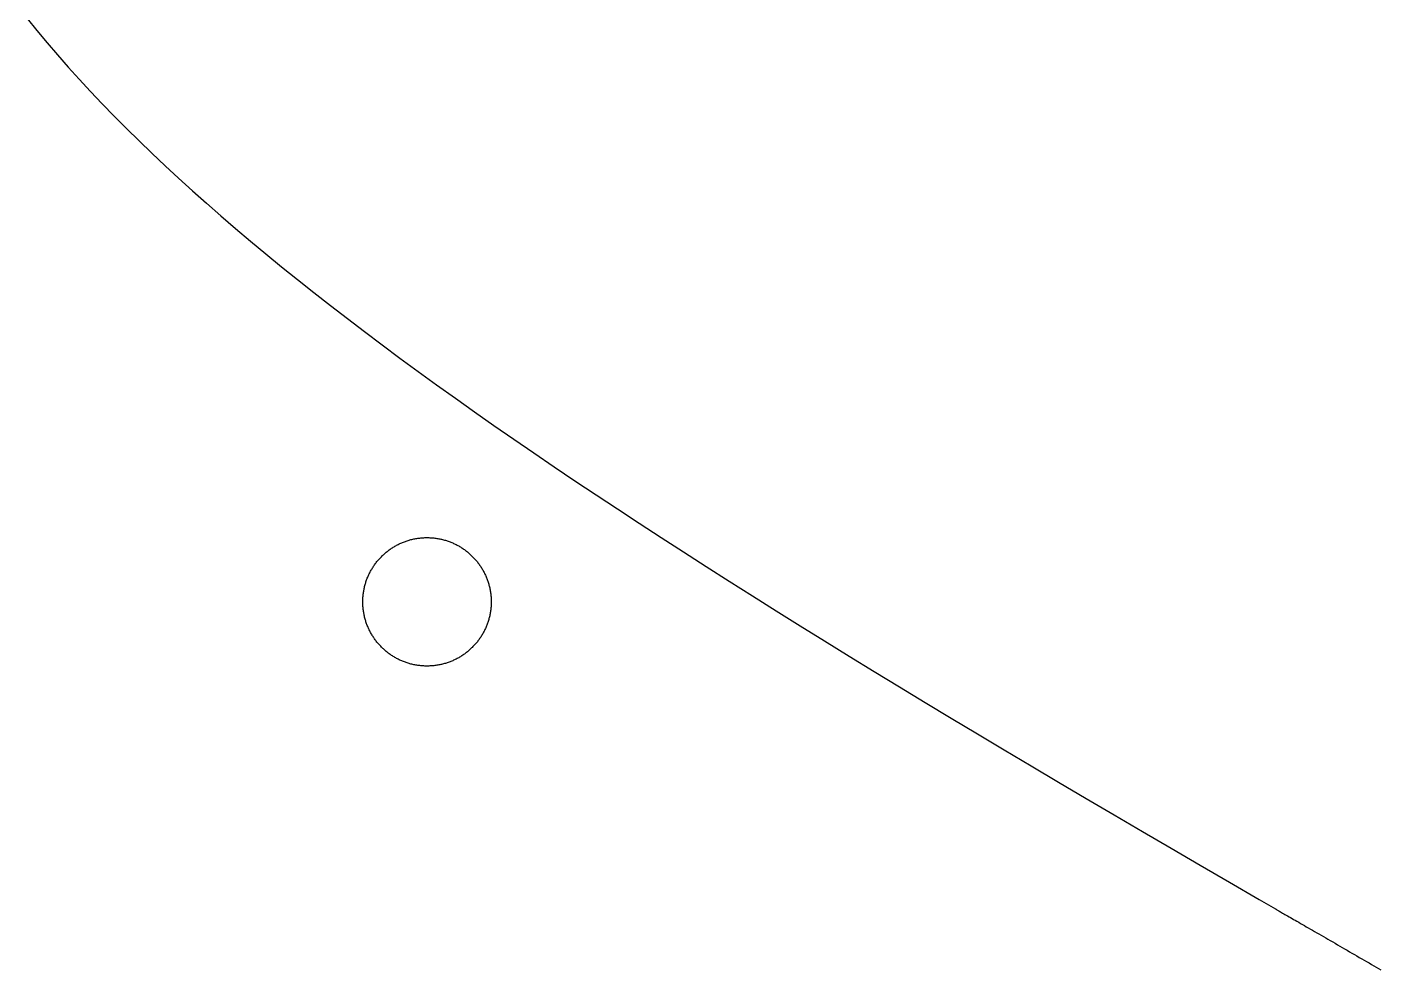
# Model space of a CAD drawing. Header units: millimetres. Extents: x 6 to 315, y 6 to 140.
# Drawn here: x 290.49 to 312.64, y 54.56 to 69.96 of the extents above; entities that cross this region are included whole.
import ezdxf

# ---------------------------------------------------------------- set-up
doc = ezdxf.new("R2010")
doc.units = ezdxf.units.MM
doc.layers.add('CUT', color=7, linetype='CONTINUOUS', true_color=0x000000)

msp = doc.modelspace()

# ---------------------------------------------------------------- linework, layer by layer
at = {"layer": 'CUT'}
for p, q in [((290.487765, 70.102998), (290.648677, 69.904328)), ((290.648677, 69.904328), (290.814529, 69.705305)), ((290.814529, 69.705305), (290.985674, 69.50593)), ((290.985674, 69.50593), (291.161407, 69.306201)), ((291.161407, 69.306201), (291.34208, 69.10612)), ((291.34208, 69.10612), (291.527693, 68.906039)), ((291.527693, 68.906039), (291.718247, 68.705252)), ((291.718247, 68.705252), (291.913741, 68.503759)), ((291.913741, 68.503759), (292.114175, 68.302266)), ((292.114175, 68.302266), (292.319902, 68.100068)), ((292.319902, 68.100068), (292.530217, 67.897516)), ((292.530217, 67.897516), (292.745825, 67.693906)), ((292.745825, 67.693906), (292.966373, 67.489943)), ((292.966373, 67.489943), (293.191861, 67.285628)), ((293.191861, 67.285628), (293.422643, 67.080253)), ((293.422643, 67.080253), (293.658365, 66.874173)), ((293.658365, 66.874173), (293.899027, 66.667387)), ((293.899027, 66.667387), (294.144982, 66.459895)), ((294.144982, 66.459895), (294.395878, 66.251345)), ((294.395878, 66.251345), (294.652066, 66.042089)), ((294.652066, 66.042089), (294.913195, 65.831774)), ((294.913195, 65.831774), (295.179265, 65.620754)), ((295.179265, 65.620754), (295.450627, 65.408675)), ((295.450627, 65.408675), (295.727283, 65.195537)), ((295.727283, 65.195537), (296.008879, 64.980988)), ((296.008879, 64.980988), (296.295768, 64.765733)), ((296.295768, 64.765733), (296.58795, 64.549419)), ((296.58795, 64.549419), (296.885072, 64.331694)), ((296.885072, 64.331694), (297.187488, 64.11291)), ((297.187488, 64.11291), (297.495197, 63.892715)), ((297.495197, 63.892715), (297.808199, 63.671461)), ((297.808199, 63.671461), (298.126141, 63.448796)), ((298.126141, 63.448796), (298.449729, 63.224719)), ((298.449729, 63.224719), (298.778258, 62.999583)), ((298.778258, 62.999583), (299.112079, 62.772683)), ((299.112079, 62.772683), (299.451194, 62.544372)), ((299.451194, 62.544372), (299.795602, 62.314649)), ((299.795602, 62.314649), (300.145303, 62.083162)), ((300.145303, 62.083162), (300.50065, 61.850263)), ((300.50065, 61.850263), (300.860938, 61.615952)), ((296.720984, 61.567961), (296.736158, 61.572549)), ((296.736158, 61.572549), (296.751685, 61.576783)), ((296.751685, 61.576783), (296.767211, 61.581018)), ((296.767211, 61.581018), (296.782738, 61.584899)), ((296.782738, 61.584899), (296.798265, 61.588428)), ((296.798265, 61.588428), (296.814144, 61.591957)), ((296.814144, 61.591957), (296.830023, 61.595133)), ((296.830023, 61.595133), (296.845903, 61.597956)), ((296.845903, 61.597956), (296.861782, 61.600779)), ((296.861782, 61.600779), (296.878015, 61.603249)), ((296.878015, 61.603249), (296.894247, 61.605366)), ((296.894247, 61.605366), (296.910479, 61.607483)), ((296.910479, 61.607483), (296.926712, 61.609248)), ((296.926712, 61.609248), (296.942944, 61.610659)), ((296.942944, 61.610659), (296.959529, 61.611718)), ((296.959529, 61.611718), (296.976115, 61.612777)), ((296.976115, 61.612777), (296.9927, 61.613482)), ((296.9927, 61.613482), (297.009285, 61.613835)), ((297.009285, 61.613835), (297.02587, 61.614188)), ((297.02587, 61.614188), (297.042808, 61.614188)), ((297.042808, 61.614188), (297.059394, 61.613835)), ((297.059394, 61.613835), (297.075979, 61.613129)), ((297.075979, 61.613129), (297.092564, 61.612424)), ((297.092564, 61.612424), (297.109149, 61.611365)), ((297.109149, 61.611365), (297.125382, 61.609954)), ((297.125382, 61.609954), (297.141967, 61.608189)), ((297.141967, 61.608189), (297.158199, 61.606425)), ((297.158199, 61.606425), (297.174431, 61.604308)), ((297.174431, 61.604308), (297.190311, 61.60219)), ((297.190311, 61.60219), (297.206543, 61.599367)), ((297.206543, 61.599367), (297.222423, 61.596544)), ((297.222423, 61.596544), (297.238302, 61.593721)), ((297.238302, 61.593721), (297.254182, 61.590192)), ((297.254182, 61.590192), (297.269708, 61.586664)), ((297.269708, 61.586664), (297.285588, 61.582782)), ((297.285588, 61.582782), (297.301114, 61.5789)), ((297.301114, 61.5789), (297.316288, 61.574666)), ((297.316288, 61.574666), (297.331815, 61.570078)), ((300.860938, 61.615952), (301.226518, 61.379878)), ((296.328232, 61.345296), (296.339877, 61.355882)), ((296.339877, 61.355882), (296.351875, 61.365763)), ((296.351875, 61.365763), (296.363873, 61.375643)), ((296.363873, 61.375643), (296.375871, 61.385524)), ((296.375871, 61.385524), (296.388221, 61.395051)), ((296.388221, 61.395051), (296.400572, 61.404579)), ((296.400572, 61.404579), (296.412923, 61.413754)), ((296.412923, 61.413754), (296.425626, 61.422929)), ((296.425626, 61.422929), (296.438683, 61.431751)), ((296.438683, 61.431751), (296.451386, 61.440573)), ((296.451386, 61.440573), (296.464443, 61.449042)), ((296.464443, 61.449042), (296.477852, 61.457511)), ((296.477852, 61.457511), (296.491262, 61.465627)), ((296.491262, 61.465627), (296.504671, 61.47339)), ((296.504671, 61.47339), (296.51808, 61.481153)), ((296.51808, 61.481153), (296.531842, 61.488917)), ((296.531842, 61.488917), (296.545957, 61.495974)), ((296.545957, 61.495974), (296.55972, 61.503385)), ((296.55972, 61.503385), (296.573835, 61.510089)), ((296.573835, 61.510089), (296.58795, 61.516794)), ((296.58795, 61.516794), (296.602418, 61.523499)), ((296.602418, 61.523499), (296.616886, 61.52985)), ((296.616886, 61.52985), (296.631354, 61.535849)), ((296.631354, 61.535849), (296.646175, 61.541848)), ((296.646175, 61.541848), (296.660995, 61.547494)), ((296.660995, 61.547494), (296.675816, 61.552787)), ((296.675816, 61.552787), (296.690637, 61.558081)), ((296.690637, 61.558081), (296.705811, 61.563021)), ((296.705811, 61.563021), (296.720984, 61.567961)), ((297.331815, 61.570078), (297.346988, 61.565491)), ((297.346988, 61.565491), (297.362162, 61.560551)), ((297.362162, 61.560551), (297.376983, 61.55561)), ((297.376983, 61.55561), (297.392157, 61.550317)), ((297.392157, 61.550317), (297.406977, 61.544671)), ((297.406977, 61.544671), (297.421798, 61.538672)), ((297.421798, 61.538672), (297.436266, 61.532673)), ((297.436266, 61.532673), (297.450734, 61.526675)), ((297.450734, 61.526675), (297.465202, 61.520323)), ((297.465202, 61.520323), (297.479317, 61.513618)), ((297.479317, 61.513618), (297.493432, 61.506561)), ((297.493432, 61.506561), (297.507547, 61.499856)), ((297.507547, 61.499856), (297.521662, 61.492445)), ((297.521662, 61.492445), (297.535425, 61.485035)), ((297.535425, 61.485035), (297.548834, 61.477272)), ((297.548834, 61.477272), (297.562596, 61.469508)), ((297.562596, 61.469508), (297.576005, 61.461392)), ((297.576005, 61.461392), (297.589062, 61.453276)), ((297.589062, 61.453276), (297.602471, 61.444807)), ((297.602471, 61.444807), (297.615528, 61.436338)), ((297.615528, 61.436338), (297.628231, 61.427516)), ((297.628231, 61.427516), (297.640935, 61.418341)), ((297.640935, 61.418341), (297.653638, 61.409167)), ((297.653638, 61.409167), (297.665989, 61.399992)), ((297.665989, 61.399992), (297.67834, 61.390464)), ((297.67834, 61.390464), (297.690691, 61.380583)), ((297.690691, 61.380583), (297.702688, 61.370703)), ((297.702688, 61.370703), (297.714333, 61.360822)), ((297.714333, 61.360822), (297.725978, 61.350589)), ((297.725978, 61.350589), (297.737623, 61.340355)), ((301.226518, 61.379878), (301.597745, 61.142039)), ((296.138737, 61.119807), (296.147206, 61.132864)), ((296.147206, 61.132864), (296.155675, 61.14592)), ((296.155675, 61.14592), (296.164497, 61.158977)), ((296.164497, 61.158977), (296.173319, 61.17168)), ((296.173319, 61.17168), (296.182494, 61.184384)), ((296.182494, 61.184384), (296.191669, 61.196735)), ((296.191669, 61.196735), (296.201197, 61.209085)), ((296.201197, 61.209085), (296.211077, 61.221436)), ((296.211077, 61.221436), (296.220958, 61.233434)), ((296.220958, 61.233434), (296.230838, 61.245432)), ((296.230838, 61.245432), (296.241072, 61.257077)), ((296.241072, 61.257077), (296.251305, 61.268721)), ((296.251305, 61.268721), (296.261891, 61.280014)), ((296.261891, 61.280014), (296.272478, 61.291306)), ((296.272478, 61.291306), (296.283417, 61.302598)), ((296.283417, 61.302598), (296.294356, 61.313537)), ((296.294356, 61.313537), (296.305648, 61.324476)), ((296.305648, 61.324476), (296.31694, 61.335062)), ((296.31694, 61.335062), (296.328232, 61.345296)), ((297.737623, 61.340355), (297.749268, 61.329769)), ((297.749268, 61.329769), (297.760207, 61.31883)), ((297.760207, 61.31883), (297.771499, 61.307891)), ((297.771499, 61.307891), (297.782439, 61.296952)), ((297.782439, 61.296952), (297.793025, 61.28566)), ((297.793025, 61.28566), (297.803611, 61.274367)), ((297.803611, 61.274367), (297.814197, 61.262723)), ((297.814197, 61.262723), (297.824431, 61.251078)), ((297.824431, 61.251078), (297.834664, 61.239433)), ((297.834664, 61.239433), (297.844545, 61.227435)), ((297.844545, 61.227435), (297.854073, 61.215437)), ((297.854073, 61.215437), (297.863953, 61.203086)), ((297.863953, 61.203086), (297.873128, 61.190736)), ((297.873128, 61.190736), (297.882303, 61.178032)), ((297.882303, 61.178032), (297.891478, 61.165328)), ((297.891478, 61.165328), (297.900299, 61.152625)), ((297.900299, 61.152625), (297.909121, 61.139568)), ((297.909121, 61.139568), (297.91759, 61.126512)), ((301.597745, 61.142039), (301.974265, 60.902788)), ((296.032169, 60.892202), (296.037109, 60.907375)), ((296.037109, 60.907375), (296.042402, 60.922196)), ((296.042402, 60.922196), (296.048048, 60.937017)), ((296.048048, 60.937017), (296.053694, 60.951838)), ((296.053694, 60.951838), (296.059693, 60.966659)), ((296.059693, 60.966659), (296.065692, 60.981127)), ((296.065692, 60.981127), (296.072396, 60.995595)), ((296.072396, 60.995595), (296.078748, 61.00971)), ((296.078748, 61.00971), (296.085453, 61.023825)), ((296.085453, 61.023825), (296.09251, 61.03794)), ((296.09251, 61.03794), (296.099921, 61.052055)), ((296.099921, 61.052055), (296.107331, 61.065817)), ((296.107331, 61.065817), (296.114742, 61.079579)), ((296.114742, 61.079579), (296.122505, 61.092989)), ((296.122505, 61.092989), (296.130621, 61.106398)), ((296.130621, 61.106398), (296.138737, 61.119807)), ((297.91759, 61.126512), (297.925707, 61.113103)), ((297.925707, 61.113103), (297.933823, 61.099693)), ((297.933823, 61.099693), (297.941586, 61.086284)), ((297.941586, 61.086284), (297.949349, 61.072522)), ((297.949349, 61.072522), (297.95676, 61.05876)), ((297.95676, 61.05876), (297.96417, 61.044997)), ((297.96417, 61.044997), (297.971228, 61.030882)), ((297.971228, 61.030882), (297.978285, 61.016767)), ((297.978285, 61.016767), (297.98499, 61.002652)), ((297.98499, 61.002652), (297.991342, 60.988184)), ((297.991342, 60.988184), (297.997694, 60.973716)), ((297.997694, 60.973716), (298.003692, 60.959248)), ((298.003692, 60.959248), (298.009338, 60.944427)), ((298.009338, 60.944427), (298.014985, 60.929607)), ((298.014985, 60.929607), (298.020631, 60.914786)), ((298.020631, 60.914786), (298.025571, 60.899965)), ((295.985236, 60.671654), (295.987, 60.688239)), ((295.987, 60.688239), (295.989118, 60.704471)), ((295.989118, 60.704471), (295.991235, 60.720351)), ((295.991235, 60.720351), (295.994058, 60.736583)), ((295.994058, 60.736583), (295.996528, 60.752462)), ((295.996528, 60.752462), (295.999704, 60.768342)), ((295.999704, 60.768342), (296.00288, 60.784221)), ((296.00288, 60.784221), (296.006408, 60.799748)), ((296.006408, 60.799748), (296.009937, 60.815627)), ((296.009937, 60.815627), (296.014172, 60.831154)), ((296.014172, 60.831154), (296.018406, 60.846681)), ((296.018406, 60.846681), (296.022641, 60.861854)), ((296.022641, 60.861854), (296.027228, 60.877028)), ((296.027228, 60.877028), (296.032169, 60.892202)), ((298.025571, 60.899965), (298.030511, 60.884791)), ((298.030511, 60.884791), (298.035451, 60.869618)), ((298.035451, 60.869618), (298.040039, 60.854091)), ((298.040039, 60.854091), (298.044273, 60.838917)), ((298.044273, 60.838917), (298.048155, 60.823391)), ((298.048155, 60.823391), (298.052037, 60.807864)), ((298.052037, 60.807864), (298.055565, 60.791985)), ((298.055565, 60.791985), (298.059094, 60.776458)), ((298.059094, 60.776458), (298.06227, 60.760579)), ((298.06227, 60.760579), (298.065093, 60.744346)), ((298.065093, 60.744346), (298.067916, 60.728467)), ((298.067916, 60.728467), (298.070033, 60.712234)), ((298.070033, 60.712234), (298.072151, 60.696355)), ((298.072151, 60.696355), (298.074268, 60.67977)), ((301.974265, 60.902788), (302.356078, 60.66142)), ((295.979943, 60.58908), (295.980648, 60.606018)), ((295.979943, 60.572495), (295.979943, 60.58908)), ((295.979943, 60.55591), (295.979943, 60.572495)), ((295.979943, 60.538972), (295.979943, 60.55591)), ((295.980648, 60.522387), (295.979943, 60.538972)), ((295.980648, 60.606018), (295.981354, 60.622604)), ((295.981354, 60.505801), (295.980648, 60.522387)), ((295.981354, 60.622604), (295.982413, 60.638836)), ((295.982413, 60.489216), (295.981354, 60.505801)), ((295.982413, 60.638836), (295.983824, 60.655421)), ((295.983824, 60.472984), (295.982413, 60.489216)), ((295.983824, 60.655421), (295.985236, 60.671654)), ((295.985236, 60.456399), (295.983824, 60.472984)), ((298.074268, 60.67977), (298.076032, 60.663537)), ((298.076032, 60.464868), (298.074268, 60.448282)), ((298.076032, 60.663537), (298.077444, 60.647305)), ((298.077444, 60.4811), (298.076032, 60.464868)), ((298.077444, 60.647305), (298.078502, 60.63072)), ((298.078502, 60.497685), (298.077444, 60.4811)), ((298.078502, 60.63072), (298.079208, 60.614135)), ((298.079208, 60.51427), (298.078502, 60.497685)), ((298.079208, 60.614135), (298.079914, 60.597549)), ((298.079914, 60.530856), (298.079208, 60.51427)), ((298.079914, 60.597549), (298.080267, 60.580964)), ((298.080267, 60.547441), (298.079914, 60.530856)), ((298.080267, 60.580964), (298.08062, 60.564026)), ((298.08062, 60.564026), (298.080267, 60.547441)), ((302.356078, 60.66142), (302.743184, 60.418288)), ((295.987, 60.440166), (295.985236, 60.456399)), ((295.989118, 60.423934), (295.987, 60.440166)), ((295.991235, 60.408054), (295.989118, 60.423934)), ((295.994058, 60.391822), (295.991235, 60.408054)), ((295.996528, 60.375943), (295.994058, 60.391822)), ((295.999704, 60.360063), (295.996528, 60.375943)), ((296.00288, 60.344184), (295.999704, 60.360063)), ((296.006408, 60.328304), (296.00288, 60.344184)), ((296.009937, 60.312778), (296.006408, 60.328304)), ((296.014172, 60.297251), (296.009937, 60.312778)), ((296.018406, 60.281724), (296.014172, 60.297251)), ((296.022641, 60.266551), (296.018406, 60.281724)), ((296.027228, 60.251024), (296.022641, 60.266551)), ((296.032169, 60.23585), (296.027228, 60.251024)), ((298.030511, 60.243614), (298.025571, 60.22844)), ((298.035451, 60.258787), (298.030511, 60.243614)), ((298.040039, 60.273961), (298.035451, 60.258787)), ((298.044273, 60.289488), (298.040039, 60.273961)), ((298.048155, 60.305014), (298.044273, 60.289488)), ((298.052037, 60.320541), (298.048155, 60.305014)), ((298.055565, 60.33642), (298.052037, 60.320541)), ((298.059094, 60.351947), (298.055565, 60.33642)), ((298.06227, 60.367826), (298.059094, 60.351947)), ((298.065093, 60.383706), (298.06227, 60.367826)), ((298.067916, 60.399938), (298.065093, 60.383706)), ((298.070033, 60.415818), (298.067916, 60.399938)), ((298.072151, 60.43205), (298.070033, 60.415818)), ((298.074268, 60.448282), (298.072151, 60.43205)), ((302.743184, 60.418288), (303.135583, 60.173391)), ((296.037109, 60.22103), (296.032169, 60.23585)), ((296.042402, 60.205856), (296.037109, 60.22103)), ((296.048048, 60.191035), (296.042402, 60.205856)), ((296.053694, 60.176567), (296.048048, 60.191035)), ((296.059693, 60.161746), (296.053694, 60.176567)), ((296.065692, 60.147278), (296.059693, 60.161746)), ((296.072396, 60.13281), (296.065692, 60.147278)), ((296.078748, 60.118695), (296.072396, 60.13281)), ((296.085453, 60.104227), (296.078748, 60.118695)), ((296.09251, 60.090465), (296.085453, 60.104227)), ((296.099921, 60.07635), (296.09251, 60.090465)), ((296.107331, 60.062588), (296.099921, 60.07635)), ((296.114742, 60.048826), (296.107331, 60.062588)), ((296.122505, 60.035416), (296.114742, 60.048826)), ((296.130621, 60.022007), (296.122505, 60.035416)), ((296.138737, 60.008598), (296.130621, 60.022007)), ((297.933823, 60.028712), (297.925707, 60.015302)), ((297.941586, 60.042121), (297.933823, 60.028712)), ((297.949349, 60.05553), (297.941586, 60.042121)), ((297.95676, 60.069292), (297.949349, 60.05553)), ((297.96417, 60.083408), (297.95676, 60.069292)), ((297.971228, 60.09717), (297.96417, 60.083408)), ((297.978285, 60.111285), (297.971228, 60.09717)), ((297.98499, 60.125753), (297.978285, 60.111285)), ((297.991342, 60.140221), (297.98499, 60.125753)), ((297.997694, 60.154689), (297.991342, 60.140221)), ((298.003692, 60.169157), (297.997694, 60.154689)), ((298.009338, 60.183625), (298.003692, 60.169157)), ((298.014985, 60.198445), (298.009338, 60.183625)), ((298.020631, 60.213619), (298.014985, 60.198445)), ((298.025571, 60.22844), (298.020631, 60.213619)), ((303.135583, 60.173391), (303.533628, 59.92673)), ((296.147206, 59.995541), (296.138737, 60.008598)), ((296.155675, 59.982485), (296.147206, 59.995541)), ((296.164497, 59.969428), (296.155675, 59.982485)), ((296.173319, 59.956725), (296.164497, 59.969428)), ((296.182494, 59.944021), (296.173319, 59.956725)), ((296.191669, 59.93167), (296.182494, 59.944021)), ((296.201197, 59.91932), (296.191669, 59.93167)), ((296.211077, 59.906969), (296.201197, 59.91932)), ((296.220958, 59.894971), (296.211077, 59.906969)), ((296.230838, 59.882973), (296.220958, 59.894971)), ((296.241072, 59.871328), (296.230838, 59.882973)), ((296.251305, 59.859683), (296.241072, 59.871328)), ((296.261891, 59.848391), (296.251305, 59.859683)), ((296.272478, 59.837099), (296.261891, 59.848391)), ((296.283417, 59.825807), (296.272478, 59.837099)), ((296.294356, 59.814868), (296.283417, 59.825807)), ((296.305648, 59.803929), (296.294356, 59.814868)), ((296.31694, 59.793343), (296.305648, 59.803929)), ((297.749268, 59.798636), (297.737623, 59.788049)), ((297.760207, 59.809575), (297.749268, 59.798636)), ((297.771499, 59.820161), (297.760207, 59.809575)), ((297.782439, 59.831453), (297.771499, 59.820161)), ((297.793025, 59.842393), (297.782439, 59.831453)), ((297.803611, 59.854037), (297.793025, 59.842393)), ((297.814197, 59.86533), (297.803611, 59.854037)), ((297.824431, 59.876974), (297.814197, 59.86533)), ((297.834664, 59.888972), (297.824431, 59.876974)), ((297.844545, 59.90097), (297.834664, 59.888972)), ((297.854073, 59.912968), (297.844545, 59.90097)), ((297.863953, 59.925319), (297.854073, 59.912968)), ((297.873128, 59.937669), (297.863953, 59.925319)), ((297.882303, 59.950373), (297.873128, 59.937669)), ((297.891478, 59.963076), (297.882303, 59.950373)), ((297.900299, 59.97578), (297.891478, 59.963076)), ((297.909121, 59.988836), (297.900299, 59.97578)), ((297.91759, 60.001893), (297.909121, 59.988836)), ((297.925707, 60.015302), (297.91759, 60.001893)), ((303.533628, 59.92673), (303.936967, 59.678305)), ((296.328232, 59.782756), (296.31694, 59.793343)), ((296.339877, 59.772523), (296.328232, 59.782756)), ((296.351875, 59.762642), (296.339877, 59.772523)), ((296.363873, 59.752409), (296.351875, 59.762642)), ((296.375871, 59.742881), (296.363873, 59.752409)), ((296.388221, 59.733001), (296.375871, 59.742881)), ((296.400572, 59.723826), (296.388221, 59.733001)), ((296.412923, 59.714298), (296.400572, 59.723826)), ((296.425626, 59.705476), (296.412923, 59.714298)), ((296.438683, 59.696301), (296.425626, 59.705476)), ((296.451386, 59.687832), (296.438683, 59.696301)), ((296.464443, 59.679363), (296.451386, 59.687832)), ((296.477852, 59.670894), (296.464443, 59.679363)), ((296.491262, 59.662778), (296.477852, 59.670894)), ((296.504671, 59.655015), (296.491262, 59.662778)), ((296.51808, 59.647252), (296.504671, 59.655015)), ((296.531842, 59.639488), (296.51808, 59.647252)), ((296.545957, 59.632078), (296.531842, 59.639488)), ((296.55972, 59.62502), (296.545957, 59.632078)), ((296.573835, 59.618316), (296.55972, 59.62502)), ((296.58795, 59.611258), (296.573835, 59.618316)), ((296.602418, 59.604906), (296.58795, 59.611258)), ((296.616886, 59.598554), (296.602418, 59.604906)), ((296.631354, 59.592556), (296.616886, 59.598554)), ((296.646175, 59.586557), (296.631354, 59.592556)), ((296.660995, 59.580911), (296.646175, 59.586557)), ((296.675816, 59.575617), (296.660995, 59.580911)), ((297.392157, 59.578088), (297.376983, 59.572794)), ((297.406977, 59.583734), (297.392157, 59.578088)), ((297.421798, 59.58938), (297.406977, 59.583734)), ((297.436266, 59.595379), (297.421798, 59.58938)), ((297.450734, 59.60173), (297.436266, 59.595379)), ((297.465202, 59.608082), (297.450734, 59.60173)), ((297.479317, 59.614787), (297.465202, 59.608082)), ((297.493432, 59.621491), (297.479317, 59.614787)), ((297.507547, 59.628549), (297.493432, 59.621491)), ((297.521662, 59.635959), (297.507547, 59.628549)), ((297.535425, 59.64337), (297.521662, 59.635959)), ((297.548834, 59.651133), (297.535425, 59.64337)), ((297.562596, 59.658896), (297.548834, 59.651133)), ((297.576005, 59.667013), (297.562596, 59.658896)), ((297.589062, 59.675129), (297.576005, 59.667013)), ((297.602471, 59.683598), (297.589062, 59.675129)), ((297.615528, 59.692067), (297.602471, 59.683598)), ((297.628231, 59.700889), (297.615528, 59.692067)), ((297.640935, 59.709711), (297.628231, 59.700889)), ((297.653638, 59.718886), (297.640935, 59.709711)), ((297.665989, 59.728413), (297.653638, 59.718886)), ((297.67834, 59.737941), (297.665989, 59.728413)), ((297.690691, 59.747469), (297.67834, 59.737941)), ((297.702688, 59.757349), (297.690691, 59.747469)), ((297.714333, 59.767583), (297.702688, 59.757349)), ((297.725978, 59.777816), (297.714333, 59.767583)), ((297.737623, 59.788049), (297.725978, 59.777816)), ((303.936967, 59.678305), (304.345951, 59.427762)), ((296.690637, 59.570324), (296.675816, 59.575617)), ((296.705811, 59.565031), (296.690637, 59.570324)), ((296.720984, 59.560444), (296.705811, 59.565031)), ((296.736158, 59.555856), (296.720984, 59.560444)), ((296.751685, 59.551622), (296.736158, 59.555856)), ((296.767211, 59.547387), (296.751685, 59.551622)), ((296.782738, 59.543506), (296.767211, 59.547387)), ((296.798265, 59.539977), (296.782738, 59.543506)), ((296.814144, 59.536448), (296.798265, 59.539977)), ((296.830023, 59.533272), (296.814144, 59.536448)), ((296.845903, 59.530096), (296.830023, 59.533272)), ((296.861782, 59.527626), (296.845903, 59.530096)), ((296.878015, 59.525156), (296.861782, 59.527626)), ((296.894247, 59.523039), (296.878015, 59.525156)), ((296.910479, 59.520922), (296.894247, 59.523039)), ((296.926712, 59.519157), (296.910479, 59.520922)), ((296.942944, 59.517746), (296.926712, 59.519157)), ((296.959529, 59.516334), (296.942944, 59.517746)), ((296.976115, 59.515628), (296.959529, 59.516334)), ((296.9927, 59.514923), (296.976115, 59.515628)), ((297.009285, 59.514217), (296.9927, 59.514923)), ((297.02587, 59.514217), (297.009285, 59.514217)), ((297.042808, 59.514217), (297.02587, 59.514217)), ((297.059394, 59.51457), (297.042808, 59.514217)), ((297.075979, 59.515276), (297.059394, 59.51457)), ((297.092564, 59.515981), (297.075979, 59.515276)), ((297.109149, 59.51704), (297.092564, 59.515981)), ((297.125382, 59.518451), (297.109149, 59.51704)), ((297.141967, 59.519863), (297.125382, 59.518451)), ((297.158199, 59.52198), (297.141967, 59.519863)), ((297.174431, 59.524097), (297.158199, 59.52198)), ((297.190311, 59.526215), (297.174431, 59.524097)), ((297.206543, 59.529038), (297.190311, 59.526215)), ((297.222423, 59.531861), (297.206543, 59.529038)), ((297.238302, 59.534684), (297.222423, 59.531861)), ((297.254182, 59.538213), (297.238302, 59.534684)), ((297.269708, 59.541741), (297.254182, 59.538213)), ((297.285588, 59.54527), (297.269708, 59.541741)), ((297.301114, 59.549505), (297.285588, 59.54527)), ((297.316288, 59.553739), (297.301114, 59.549505)), ((297.331815, 59.557974), (297.316288, 59.553739)), ((297.346988, 59.562914), (297.331815, 59.557974)), ((297.362162, 59.567501), (297.346988, 59.562914)), ((297.376983, 59.572794), (297.362162, 59.567501)), ((304.345951, 59.427762), (304.760229, 59.175102)), ((304.760229, 59.175102), (305.1798, 58.920678)), ((305.1798, 58.920678), (305.605016, 58.664136)), ((305.605016, 58.664136), (306.035526, 58.40583)), ((306.035526, 58.40583), (306.471682, 58.145054)), ((306.471682, 58.145054), (306.913485, 57.882161)), ((306.913485, 57.882161), (307.36058, 57.61715)), ((307.36058, 57.61715), (307.813321, 57.349669)), ((307.813321, 57.349669), (308.271355, 57.080424)), ((308.271355, 57.080424), (308.735036, 56.808709)), ((308.735036, 56.808709), (309.204362, 56.534523)), ((309.204362, 56.534523), (309.678982, 56.257868)), ((309.678982, 56.257868), (310.159247, 55.979095)), ((310.159247, 55.979095), (310.645512, 55.697852)), ((310.645512, 55.697852), (310.911228, 55.54435)), ((310.911228, 55.54435), (310.91264, 55.543292)), ((310.91264, 55.543292), (310.915816, 55.541527)), ((310.915816, 55.541527), (310.920403, 55.538704)), ((310.920403, 55.538704), (310.926755, 55.535176)), ((310.926755, 55.535176), (310.934518, 55.530588)), ((310.934518, 55.530588), (310.943693, 55.525295)), ((310.943693, 55.525295), (310.954279, 55.519296)), ((310.954279, 55.519296), (310.966277, 55.512239)), ((310.966277, 55.512239), (310.979686, 55.504475)), ((310.979686, 55.504475), (310.994507, 55.496006)), ((310.994507, 55.496006), (311.010387, 55.486831)), ((311.010387, 55.486831), (311.027678, 55.476951)), ((311.027678, 55.476951), (311.04638, 55.466012)), ((311.04638, 55.466012), (311.065788, 55.45472)), ((311.065788, 55.45472), (311.086961, 55.442722)), ((311.086961, 55.442722), (311.108839, 55.430018)), ((311.108839, 55.430018), (311.131776, 55.416609)), ((311.131776, 55.416609), (311.155772, 55.402847)), ((311.155772, 55.402847), (311.181179, 55.388379)), ((311.181179, 55.388379), (311.207292, 55.373205)), ((311.207292, 55.373205), (311.234111, 55.357678)), ((311.234111, 55.357678), (311.262341, 55.341446)), ((311.262341, 55.341446), (311.290924, 55.324861)), ((311.290924, 55.324861), (311.320919, 55.30757)), ((311.320919, 55.30757), (311.351266, 55.289926)), ((311.351266, 55.289926), (311.382672, 55.271929)), ((311.382672, 55.271929), (311.414784, 55.253227)), ((311.414784, 55.253227), (311.447601, 55.234524)), ((311.447601, 55.234524), (311.481125, 55.215116)), ((311.481125, 55.215116), (311.515354, 55.195355)), ((311.515354, 55.195355), (311.549936, 55.175241)), ((311.549936, 55.175241), (311.585223, 55.154774)), ((311.585223, 55.154774), (311.621217, 55.134307)), ((311.621217, 55.134307), (311.657563, 55.113135)), ((311.657563, 55.113135), (311.694262, 55.091962)), ((311.694262, 55.091962), (311.731667, 55.070436)), ((311.731667, 55.070436), (311.769425, 55.048558)), ((311.769425, 55.048558), (311.807536, 55.02668)), ((311.807536, 55.02668), (311.846, 55.004448)), ((311.846, 55.004448), (311.884816, 54.981864)), ((311.884816, 54.981864), (311.923985, 54.95928)), ((311.923985, 54.95928), (311.963155, 54.936696)), ((311.963155, 54.936696), (312.002677, 54.913759)), ((312.002677, 54.913759), (312.042199, 54.891175)), ((312.042199, 54.891175), (312.082074, 54.867885)), ((312.082074, 54.867885), (312.121949, 54.844948)), ((312.121949, 54.844948), (312.162177, 54.822011)), ((312.162177, 54.822011), (312.202053, 54.798721)), ((312.202053, 54.798721), (312.24228, 54.775784)), ((312.24228, 54.775784), (312.282156, 54.752494)), ((312.282156, 54.752494), (312.322031, 54.729557)), ((312.322031, 54.729557), (312.361906, 54.70662)), ((312.361906, 54.70662), (312.401781, 54.68333)), ((312.401781, 54.68333), (312.441303, 54.660746)), ((312.441303, 54.660746), (312.480472, 54.637809)), ((312.480472, 54.637809), (312.519642, 54.615225)), ((312.519642, 54.615225), (312.558458, 54.592994)), ((312.558458, 54.592994), (312.597275, 54.570763)), ((312.597275, 54.570763), (312.635385, 54.548531))]:
    msp.add_line(p, q, dxfattribs=at)

doc.saveas('drawing.dxf')
